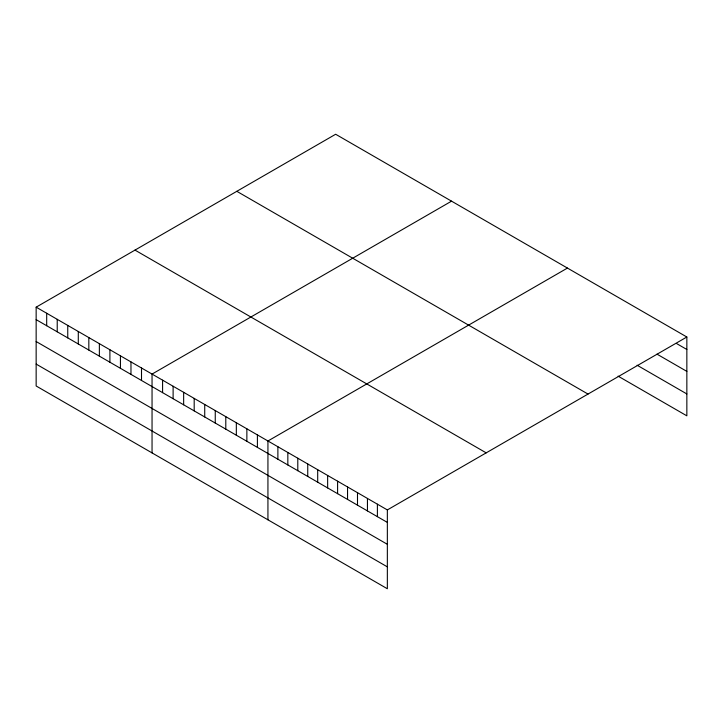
<?xml version="1.0" encoding="UTF-8"?>
<svg xmlns="http://www.w3.org/2000/svg" width="723" height="723" viewBox="0 0 723 723"><rect width="100%" height="100%" fill="white"/><g stroke="black" fill="none" stroke-linecap="round" stroke-linejoin="round"><path stroke-width="1.08" d="M36.15 307.167L387.347 509.923L387.347 588.748L36.15 385.992L36.15 307.167L335.653 134.252L686.85 337.008L686.85 415.833L618.102 376.141M451.55 201.157L152.047 374.08L152.047 452.905M567.447 268.07L267.935 440.985L267.935 519.81M387.347 509.923L686.85 337.008M676.9 343.741L686.85 349.489M656.999 354.153L686.85 371.387M637.099 365.214L686.85 393.945M236.819 191.315L588.016 394.071M134.984 250.104L486.181 452.86M36.15 319.647L387.347 522.404M36.15 341.536L387.347 544.302M36.15 364.094L387.347 566.859M377.397 504.184L377.397 516.665M367.447 498.436L367.447 510.917M357.496 492.688L357.496 505.169M347.546 486.95L347.546 499.43M337.596 481.202L337.596 493.682M327.646 475.454L327.646 487.935M317.695 469.715L317.695 482.196M307.745 463.967L307.745 476.448M297.795 458.219L297.795 470.7M287.835 452.481L287.835 464.961M277.885 446.733L277.885 459.213M257.406 434.903L257.406 447.383M246.868 428.82L246.868 441.301M236.331 422.738L236.331 435.219M225.793 416.656L225.793 429.137M215.255 410.574L215.255 423.054M204.726 404.491L204.726 416.972M194.189 398.409L194.189 410.89M183.651 392.327L183.651 404.808M173.113 386.245L173.113 398.725M162.585 380.162L162.585 392.643M141.509 367.998L141.509 380.479M130.971 361.916L130.971 374.387M120.434 355.824L120.434 368.305M109.905 349.742L109.905 362.223M99.367 343.66L99.367 356.141M88.83 337.578L88.83 350.059M78.292 331.496L78.292 343.976M67.754 325.413L67.754 337.894M57.225 319.331L57.225 331.812M46.688 313.249L46.688 325.73"/></g></svg>
